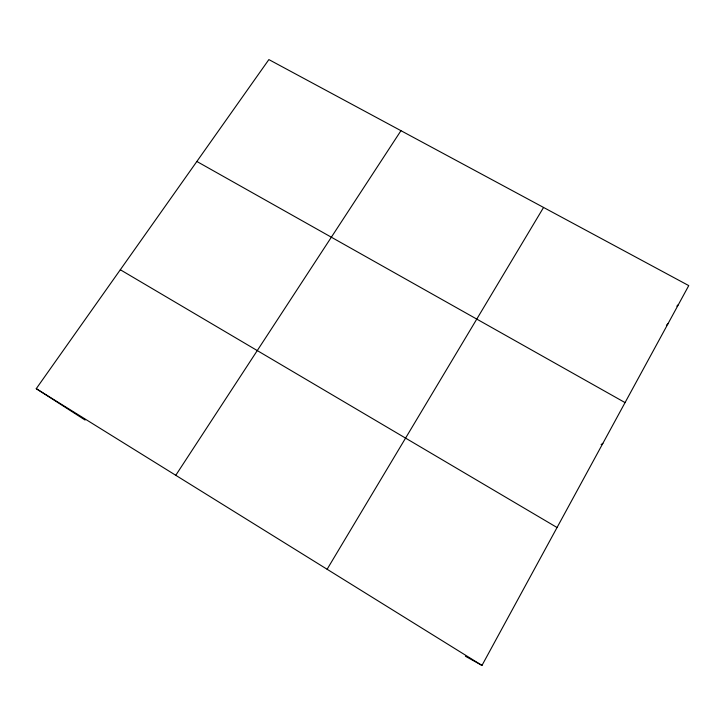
<?xml version="1.0" encoding="UTF-8"?>
<svg xmlns="http://www.w3.org/2000/svg" width="725" height="725" viewBox="0 0 725 725"><rect width="100%" height="100%" fill="white"/><g stroke="black" fill="none" stroke-linecap="round" stroke-linejoin="round"><path stroke-width="1.09" d="M465.441 656.27L481.98 665.414L688.75 285.605L268.875 59.586L36.25 388.673L85.106 420.065M327.111 569.261L543.56 207.45M175.767 475.301L400.952 130.69M676.842 306.149L678.419 304.591M666.447 325.244L667.97 323.767M601.116 444.588L602.892 443.319M196.856 161.467L625.059 402.602M120.314 269.745L557.045 527.519M36.25 388.673L481.98 665.414"/></g></svg>
